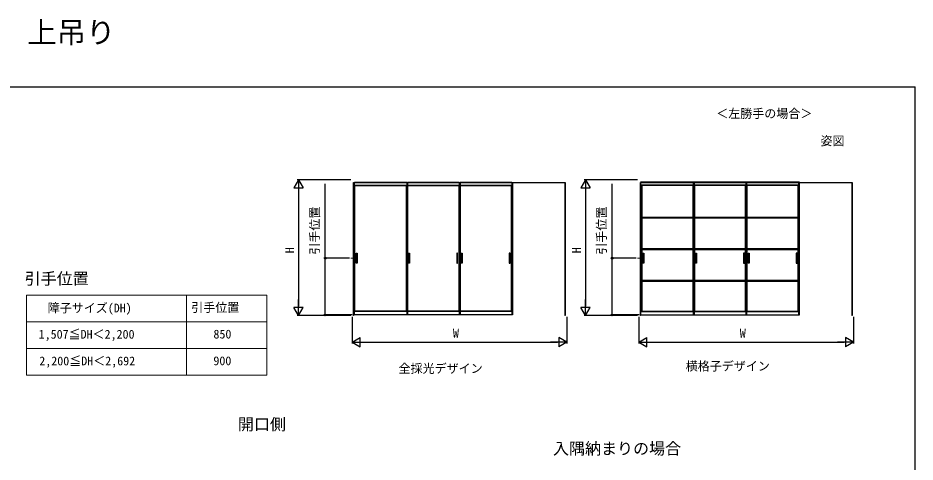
# Model space of a CAD drawing. Units: millimetres, scale not verified. Extents: x -525 to 525, y -808 to 806.
# Drawn here: x -147 to 525, y 441 to 773 of the extents above; entities that cross this region are included whole.
import ezdxf
from ezdxf.enums import TextEntityAlignment as Align

# ---------------------------------------------------------------- set-up
doc = ezdxf.new("R2010")
doc.units = ezdxf.units.MM
doc.header["$LTSCALE"] = 4
doc.layers.add('0-1_TABLE1', color=7, linetype='Continuous', lineweight=18)
doc.layers.add('0-4_YKK_12', color=5, linetype='Continuous', lineweight=18)
for name, color, linetype in [('0-2_USER1', 3, 'Continuous'), ('0-6_YKK_A1', 4, 'Continuous'), ('0-7_YKK_D', 6, 'Continuous'), ('0-8_YKK_ZWAK', 7, 'Continuous')]:
    doc.layers.add(name, color=color, linetype=linetype)
doc.styles.add('ＭＳ ゴシック', font='')
doc.styles.get('ＭＳ ゴシック').set_extended_font_data('MS Gothic')

msp = doc.modelspace()

# ---------------------------------------------------------------- linework, layer by layer
at = {"layer": '0-1_TABLE1'}
for p, q in [((-140.718, 565.814), (39.282, 565.814)), ((-140.718, 565.814), (-140.718, 505.814)), ((-20.718, 565.814), (-20.718, 505.814)), ((39.282, 565.814), (39.282, 505.814)), ((-140.718, 545.814), (39.282, 545.814)), ((-140.718, 525.814), (39.282, 525.814))]:
    msp.add_line(p, q, dxfattribs=at)
msp.add_lwpolyline([(-140.718, 505.814), (-20.718, 505.814), (39.282, 505.814)], dxfattribs=at)
at = {"layer": '0-4_YKK_12', "color": 2}
for p, q in [((106.95, 593.425), (102.275, 593.425)), ((321.85, 593.425), (317.175, 593.425))]:
    msp.add_line(p, q, dxfattribs=at)
at = {"layer": '0-6_YKK_A1'}
for p, q in [((104.425, 550.475), (104.425, 650.175)), ((104.55, 550.475), (104.55, 650.175)), ((105, 550.925), (105, 650.225)), ((144.175, 650.125), (105, 650.125)), ((105, 648.125), (144.175, 648.125)), ((105, 647.725), (144.175, 647.725)), ((105.4, 553.825), (105.4, 647.725)), ((143.775, 647.725), (143.775, 553.825)), ((144.175, 650.225), (144.175, 550.925)), ((183.55, 650.125), (144.775, 650.125)), ((144.775, 648.125), (183.55, 648.125)), ((144.775, 553.825), (144.775, 647.725)), ((144.775, 647.725), (183.55, 647.725)), ((183.15, 647.725), (183.15, 553.825)), ((183.55, 650.225), (183.55, 550.925)), ((222.925, 650.125), (184.15, 650.125)), ((184.15, 648.125), (222.925, 648.125)), ((184.15, 553.825), (184.15, 647.725)), ((184.15, 647.725), (222.925, 647.725)), ((222.525, 647.725), (222.525, 553.825)), ((222.925, 650.225), (222.925, 550.925)), ((262.75, 650.175), (262.75, 550.475)), ((262.875, 650.175), (262.875, 550.475)), ((319.325, 550.475), (319.325, 650.175)), ((319.45, 550.475), (319.45, 650.175)), ((319.9, 650.125), (359.075, 650.125)), ((359.075, 648.125), (319.9, 648.125)), ((359.075, 647.725), (319.9, 647.725)), ((320.3, 647.725), (320.3, 553.825)), ((358.675, 553.825), (358.675, 647.725)), ((359.075, 550.925), (359.075, 650.425)), ((359.275, 650.125), (398.45, 650.125)), ((398.45, 648.125), (359.275, 648.125)), ((398.45, 647.725), (359.275, 647.725)), ((359.675, 647.725), (359.675, 553.825)), ((398.05, 553.825), (398.05, 647.725)), ((398.45, 550.925), (398.45, 650.425)), ((398.65, 650.125), (437.825, 650.125)), ((437.825, 648.125), (398.65, 648.125)), ((437.825, 647.725), (398.65, 647.725)), ((399.05, 647.725), (399.05, 553.825)), ((437.425, 553.825), (437.425, 647.725)), ((437.825, 550.925), (437.825, 650.425)), ((477.65, 650.175), (477.65, 550.475)), ((477.775, 650.175), (477.775, 550.475)), ((358.675, 624), (320.3, 624)), ((358.675, 623.4), (320.3, 623.4)), ((398.05, 624), (359.675, 624)), ((398.05, 623.4), (359.675, 623.4)), ((437.425, 624), (399.05, 624)), ((437.425, 623.4), (399.05, 623.4)), ((358.675, 600.3), (320.3, 600.3)), ((358.675, 599.7), (320.3, 599.7)), ((398.05, 600.3), (359.675, 600.3)), ((398.05, 599.7), (359.675, 599.7)), ((437.425, 600.3), (399.05, 600.3)), ((437.425, 599.7), (399.05, 599.7)), ((358.675, 576.6), (320.3, 576.6)), ((358.675, 576), (320.3, 576)), ((398.05, 576.6), (359.675, 576.6)), ((398.05, 576), (359.675, 576)), ((437.425, 576.6), (399.05, 576.6)), ((437.425, 576), (399.05, 576)), ((105, 551.125), (104.55, 551.125)), ((144.175, 553.825), (105, 553.825)), ((144.175, 553.425), (105, 553.425)), ((144.775, 551.125), (144.175, 551.125)), ((183.55, 553.825), (144.775, 553.825)), ((183.55, 553.425), (144.775, 553.425)), ((184.15, 551.125), (183.55, 551.125)), ((222.925, 553.825), (184.15, 553.825)), ((222.925, 553.425), (184.15, 553.425)), ((223.525, 551.125), (222.925, 551.125)), ((319.9, 553.825), (359.075, 553.825)), ((319.9, 553.425), (359.075, 553.425)), ((359.075, 551.125), (359.675, 551.125)), ((359.275, 553.825), (398.45, 553.825)), ((359.275, 553.425), (398.45, 553.425)), ((398.45, 551.125), (399.05, 551.125)), ((398.65, 553.825), (437.825, 553.825)), ((398.65, 553.425), (437.825, 553.425)), ((437.825, 551.125), (438.425, 551.125)), ((104.55, 550.475), (104.425, 550.475)), ((262.875, 550.475), (262.75, 550.475)), ((319.45, 550.475), (319.325, 550.475)), ((477.775, 550.475), (477.65, 550.475))]:
    msp.add_line(p, q, dxfattribs=at)
for points in [[(104.425, 650.175), (146.3, 650.175), (262.875, 650.175)], [(144.775, 650.225), (144.775, 550.925), (104.55, 550.925)], [(184.15, 650.225), (184.15, 550.925), (143.925, 550.925)], [(223.525, 650.225), (223.525, 550.925), (183.3, 550.925)], [(319.3, 550.925), (359.675, 550.925), (359.675, 650.425), (319.3, 650.425)], [(319.325, 650.175), (361.2, 650.175), (477.775, 650.175)], [(358.675, 550.925), (399.05, 550.925), (399.05, 650.425), (358.675, 650.425)], [(398.05, 550.925), (438.425, 550.925), (438.425, 650.425), (398.05, 650.425)]]:
    msp.add_lwpolyline(points, dxfattribs=at)
for points in [[(106.95, 597.2), (106.95, 589.65), (106.25, 589.65), (106.25, 597.2)], [(146.325, 597.2), (146.325, 589.65), (145.625, 589.65), (145.625, 597.2)], [(181.6, 597.2), (181.6, 589.65), (182.3, 589.65), (182.3, 597.2)], [(185.7, 597.2), (185.7, 589.65), (185, 589.65), (185, 597.2)], [(220.975, 597.2), (220.975, 589.65), (221.675, 589.65), (221.675, 597.2)], [(321.85, 597.2), (321.85, 589.65), (321.15, 589.65), (321.15, 597.2)], [(361.225, 597.2), (361.225, 589.65), (360.525, 589.65), (360.525, 597.2)], [(396.5, 597.2), (396.5, 589.65), (397.2, 589.65), (397.2, 597.2)], [(400.6, 597.2), (400.6, 589.65), (399.9, 589.65), (399.9, 597.2)], [(435.875, 597.2), (435.875, 589.65), (436.575, 589.65), (436.575, 597.2)]]:
    msp.add_lwpolyline(points, close=True, dxfattribs=at)
at = {"layer": '0-7_YKK_D'}
for p, q in [((63.2, 652.125), (59.7, 646.063)), ((102.2, 652.125), (62.2, 652.125)), ((63.2, 652.125), (66.7, 646.063)), ((63.2, 652.125), (63.2, 640.001)), ((278.1, 652.125), (274.6, 646.063)), ((317.1, 652.125), (277.1, 652.125)), ((278.1, 652.125), (281.6, 646.063)), ((278.1, 652.125), (278.1, 640.001)), ((59.7, 646.063), (66.7, 646.063)), ((274.6, 646.063), (281.6, 646.063)), ((63.2, 645.125), (63.2, 557.475)), ((278.1, 645.125), (278.1, 557.475)), ((101.275, 593.425), (82.2, 593.425)), ((316.175, 593.425), (297.1, 593.425)), ((63.2, 550.475), (63.2, 562.599)), ((278.1, 550.475), (278.1, 562.599)), ((63.2, 550.475), (59.7, 556.537)), ((66.7, 556.537), (59.7, 556.537)), ((63.2, 550.475), (66.7, 556.537)), ((278.1, 550.475), (274.6, 556.537)), ((281.6, 556.537), (274.6, 556.537)), ((278.1, 550.475), (281.6, 556.537)), ((102.2, 550.475), (62.2, 550.475)), ((103.4, 550.925), (82.2, 550.925)), ((103.2, 549.475), (103.2, 529.475)), ((264.1, 549.475), (264.1, 529.475)), ((317.1, 550.475), (277.1, 550.475)), ((318.3, 550.925), (297.1, 550.925)), ((318.1, 549.475), (318.1, 529.475)), ((479, 549.475), (479, 529.475)), ((103.2, 530.475), (109.262, 533.975)), ((109.262, 526.975), (109.262, 533.975)), ((264.1, 530.475), (258.038, 533.975)), ((258.038, 533.975), (258.038, 526.975)), ((318.1, 530.475), (324.162, 533.975)), ((324.162, 526.975), (324.162, 533.975)), ((479, 530.475), (472.938, 533.975)), ((472.938, 533.975), (472.938, 526.975)), ((103.2, 530.475), (109.262, 526.975)), ((103.2, 530.475), (115.324, 530.475)), ((110.2, 530.475), (257.1, 530.475)), ((264.1, 530.475), (251.976, 530.475)), ((264.1, 530.475), (258.038, 526.975)), ((318.1, 530.475), (324.162, 526.975)), ((318.1, 530.475), (330.224, 530.475)), ((325.1, 530.475), (472, 530.475)), ((479, 530.475), (466.876, 530.475)), ((479, 530.475), (472.938, 526.975))]:
    msp.add_line(p, q, dxfattribs=at)
for points in [[(83.2, 550.925), (83.2, 593.425), (83.2, 649.14)], [(298.1, 550.925), (298.1, 593.425), (298.1, 649.14)]]:
    msp.add_lwpolyline(points, dxfattribs=at)
for centre in [(83.2, 593.425), (298.1, 593.425), (83.2, 550.925), (298.1, 550.925)]:
    msp.add_circle(centre, 0.637, dxfattribs=at)
at = {"layer": '0-8_YKK_ZWAK'}
msp.add_line((-525, 721.6), (525, 721.6), dxfattribs=at)
msp.add_lwpolyline([(-525, -808.4), (525, -808.4), (525, 721.6)], dxfattribs=at)

# ---------------------------------------------------------------- texts
at = {"layer": '0-1_TABLE1', "style": 'ＭＳ ゴシック'}
for s, p in [('障子サイズ(DH)', (-124.772, 550.828)), ('引手位置', (-17.232, 551.16)), ('1,507≦DH＜2,200', (-131.547, 531.186)), ('850', (-0.613, 531.314)), ('2,200≦DH＜2,692', (-131.087, 511.186)), ('900', (-0.664, 511.314))]:
    msp.add_text(s, height=6.598, dxfattribs=at).set_placement(p, align=Align.BOTTOM_LEFT)
at = {"layer": '0-2_USER1', "style": 'ＭＳ ゴシック'}
for s, height, p in [('室内引戸・間仕切 片引き戸（3枚建） 上吊り', 16.13, (-525, 749.6)), ('＜左勝手の場合＞', 6.598, (376.068, 696.372)), ('姿図', 6.598, (454.148, 675.913)), ('引手位置', 8.798, (-142.029, 571.054)), ('全採光デザイン', 6.598, (138.087, 505.543)), ('横格子デザイン', 6.598, (353.192, 507.302)), ('開口側', 8.798, (17.696, 461.998)), ('入隅納まりの場合', 8.798, (253.723, 443.876))]:
    msp.add_text(s, height=height, dxfattribs=at).set_placement(p, align=Align.BOTTOM_LEFT)
at = {"layer": '0-7_YKK_D', "style": 'ＭＳ ゴシック'}
for s, p in [('引手位置', (80.575, 596.043)), ('引手位置', (295.475, 596.043)), ('H', (61.7, 597.107)), ('H', (276.6, 597.107))]:
    msp.add_text(s, height=6.598, rotation=90, dxfattribs=at).set_placement(p, align=Align.BOTTOM_LEFT)
for p in [(178.792, 531.975), (393.692, 531.975)]:
    msp.add_text('W', height=6.598, dxfattribs=at).set_placement(p, align=Align.BOTTOM_LEFT)

doc.saveas('drawing.dxf')
